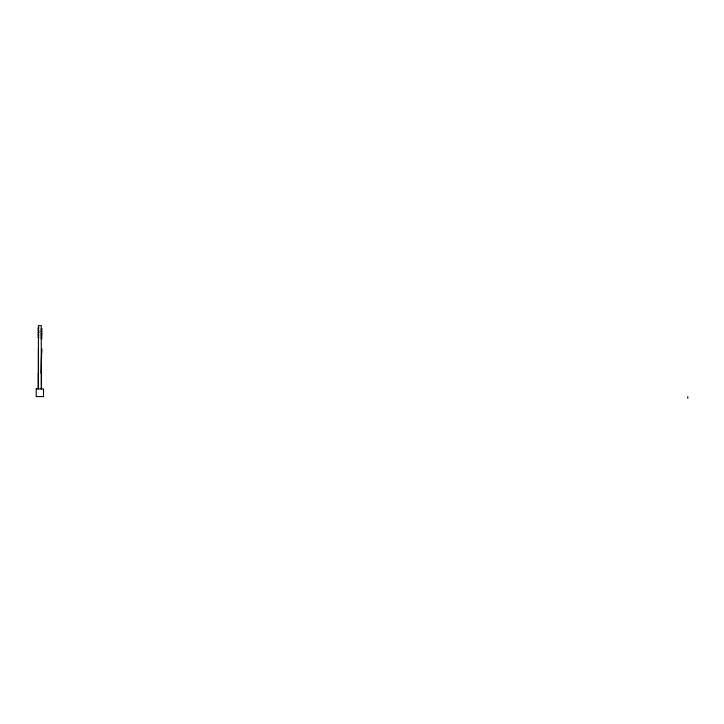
<?xml version="1.0" encoding="UTF-8"?>
<svg xmlns="http://www.w3.org/2000/svg" width="724" height="724" viewBox="0 0 724 724"><rect width="100%" height="100%" fill="white"/><g stroke="black" fill="none" stroke-linecap="round" stroke-linejoin="round"><path stroke-width="1.09" d="M38.191 388.897L38.2 373.294M38.417 388.897L38.417 325.637L41.259 325.637L41.259 388.897M41.476 388.897L41.476 373.294M41.621 352.669L41.621 349.393M38.861 327.601L38.309 327.601L38.309 331.013L38.861 331.013M38.309 328.225L38.861 328.225M38.309 330.47L38.861 330.47M41.259 331.628L41.811 331.628M38.861 331.891L38.309 331.891L38.309 337.71L38.861 337.71M38.309 332.434L38.861 332.434M38.309 332.714L38.861 332.714M41.259 333.864L41.811 333.864M38.309 334.678L38.861 334.678M38.309 335.303L38.861 335.303M38.309 337.031L38.861 337.031M38.417 348.506L38.417 373.294M687.8 396.589L687.8 398.363M36.2 388.897L36.2 396.589L43.476 396.589L43.476 388.897L36.2 388.897M41.811 328.759L41.259 328.759L41.259 332.144L41.811 332.171L41.811 328.759M41.811 333.049L41.259 333.049L41.259 338.868L41.811 338.868L41.811 333.049M41.612 348.506L41.259 373.294L41.612 348.506"/></g></svg>
